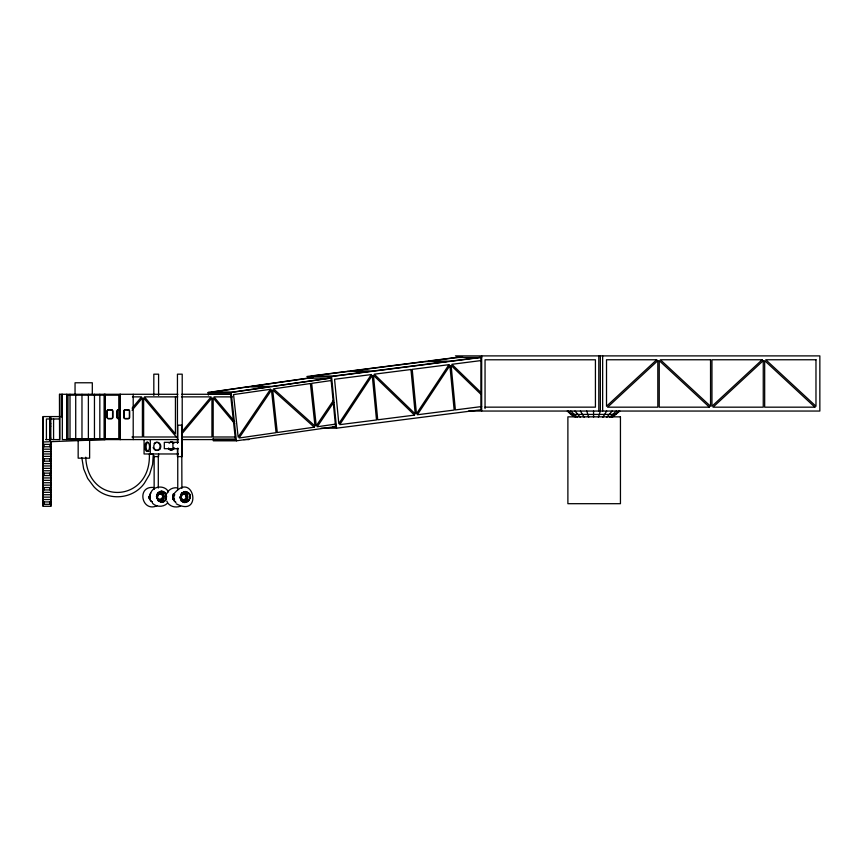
<?xml version="1.0" encoding="UTF-8"?>
<svg xmlns="http://www.w3.org/2000/svg" width="863" height="863" viewBox="0 0 863 863"><rect width="100%" height="100%" fill="white"/><g stroke="black" fill="none" stroke-linecap="round" stroke-linejoin="round"><path stroke-width="1.29" d="M50.82 506.301L50.82 441.673L50.82 506.301L43.15 506.301L43.15 416.57L62.33 416.57M160.227 493.334L160.281 492.266C165.416 492.385 165.394 500.961 160.281 501.09L157.551 499.796L158.112 499.051L157.239 496.656L158.112 494.305L160.227 493.334C164.089 493.42 164.078 499.925 160.227 500.022L158.112 499.051M183.841 493.69L183.895 492.622C189.019 492.741 189.008 501.317 183.895 501.446L181.154 500.162L181.726 499.407L180.842 497.012L181.726 494.661L183.841 493.69C187.12 493.776 187.81 498.792 184.995 500.119L183.15 500.378M81.823 457.681L83.646 468.825L87.648 478.404L93.776 486.603C107.206 501.576 132.794 499.612 144.304 483.334L149.59 474.413L152.622 464.37L153.28 454.24L149.342 453.992C151.446 502.633 87.886 506.657 85.739 457.207M150.356 495.891L150.356 498.113M157.659 496.656L158.425 494.618L160.227 493.776M181.262 497.012L182.039 494.974L183.841 494.132A3.01 2.611 -90 0 0 182.471 494.1M180.335 497.012L181.759 493.161L185.254 491.511C197.897 494.413 182.87 510.918 180.184 497.012M158.792 500.734L159.072 499.753M182.395 501.09L182.686 500.119L181.726 499.407M598.383 417.271L600.346 411.047L600.346 355.89M157.983 500.734L158.414 499.753L157.454 499.051M181.597 501.09L182.017 500.119L181.057 499.407M161.381 493.593L161.823 492.622M184.995 493.949L185.426 492.978M606.689 411.047L602.892 417.271M161.575 500.508L162.611 498.738M185.89 500.119L186.742 498.695L185.944 498.296M150.723 493.021C153.269 485.599 165.232 484.898 168.512 491.996M166.764 493.722C168.339 489.494 173.021 487.131 177.347 487.875M174.337 493.377C193.603 470.367 203.129 518.35 176.181 503.755M186.3 499.138L183.657 502.115M156.796 495.373L157.454 494.305M172.924 496.074L174.531 494.305M157.185 495.545L158.609 493.992L160.54 493.992M173.301 496.257L174.725 494.704M173.97 496.257L174.542 495.319M333.539 400.281L316.246 425.837L311.672 383.355L331.435 380.507M333.776 402.266L317.217 426.764L335.696 424.1M612.126 411.047L606.765 417.271M185.297 494.661L185.89 493.906M132.115 408.188L141.575 396.872L132.417 396.872M132.082 410.27L142.406 397.929L142.406 436.991L131.942 436.991M181.866 431.824L211.111 396.872L181.489 396.872M181.823 433.916L211.942 397.929L211.942 436.991L181.866 436.991M616.301 411.047L609.742 417.271M162.352 494.305L163.085 493.55M185.966 494.661L186.699 493.906M618.933 411.047L611.608 417.271M612.245 417.271L619.828 411.047M160.281 492.266L157.551 493.55L158.112 494.305M183.895 492.622L181.154 493.906L181.726 494.661M167.282 503.388C163.366 507.239 156.483 507.239 152.568 503.388M183.614 502.018L185.189 500.874M118.803 395.189L120.14 394.283L120.14 439.591L118.803 438.684L67.983 438.684L66.645 439.591L66.645 394.283L67.983 395.189L118.803 395.189L118.803 438.684M162.341 495.373L163.129 494.974L163.431 496.656M156.667 498.339L157.465 497.94M172.783 499.041L173.582 498.641L173.355 497.358M162.967 495.373L163.927 494.974M186.581 495.729L187.541 495.33M158.414 493.593L159.536 493.334L159.482 492.266M159.536 500.022L160.691 499.753L161.014 500.734M183.096 501.446L184.628 501.09L184.294 500.119M157.001 505.783C141.554 512.687 136.354 485.589 153.733 487.509M180.604 506.139C175.534 508.167 168.749 506.559 166.764 500.993M183.841 499.893L186.235 498.124L186.235 495.901L184.833 494.348M208.415 395.081L208.134 392.471L311.586 377.584M313.301 377.519L251.403 386.419L272.018 386.419L329.968 378.08M208.134 392.471L231.198 392.471L330.669 378.156M213.064 438.21L213.344 440.82L236.419 440.82L335.89 426.516M460.993 356.851L306.883 376.495L331.586 376.495L481.705 357.358M462.557 356.851L428.415 361.209L450.001 361.209L480.195 357.358M480.745 360.615L451.856 364.305L481.425 392.956M481.651 406.559L455.373 409.914L451.122 365.448L480.713 394.121M320.928 428.188L336.527 428.188L481.327 409.72M455.394 355.89L819.85 355.89L819.85 411.047L468.533 411.047M456.193 357.465L480.885 357.465L480.885 409.461M307.854 378.123L330.928 378.123L335.556 426.559L332.989 426.559M209.17 394.164L230.529 394.164L235.372 439.127L214.024 439.127M177.918 394.283L59.45 394.283L59.569 439.591M181.726 394.283L231.5 394.283M177.789 396.872L144.455 396.872L175.437 433.884L175.437 396.872M232.32 396.872L213.992 396.872L234.66 421.565M485.049 407.153L595.427 407.153L595.427 359.785L485.049 359.785L485.049 408.587M567.271 411.047L570.842 414.423L616.247 414.423M59.569 418.976L46.419 418.976L46.419 439.591M49.86 423.765L50.82 423.765M181.521 425.189L177.756 425.189L177.756 442.676M181.726 425.189L181.899 488.382M49.86 426.16L50.82 426.16M235.405 436.991L213.172 436.991L213.172 397.929L234.682 423.625M49.86 438.145L50.82 438.145M45.707 439.591L59.784 439.591L59.784 394.283M178.328 439.591L62.33 439.591L62.33 394.283M181.813 439.591L235.523 439.591M243.582 439.591L248.954 439.591M43.15 441.985L105.038 439.591L105.038 394.283M178.414 442.341L164.315 442.341L164.315 448.695L178.414 448.695M43.15 444.38L50.82 444.38M43.15 446.775L50.82 446.775M43.15 449.181L50.82 449.181M43.15 451.576L50.82 451.576M43.15 453.97L50.82 453.97M178.328 453.97L144.067 453.97L144.067 439.591M43.15 456.365L50.82 456.365M153.819 456.603L158.587 456.603L158.587 453.938M43.15 458.771L50.82 458.771M43.15 461.166L50.82 461.166M43.15 463.56L50.82 463.56M43.15 465.955L50.82 465.955M43.15 468.361L50.82 468.361M43.15 470.756L50.82 470.756M43.15 473.151L50.82 473.151M43.15 475.545L50.82 475.545M43.15 477.951L50.82 477.951M43.15 480.346L50.82 480.346M43.15 482.741L50.82 482.741M43.15 485.135L50.82 485.135M43.15 487.541L50.82 487.541M43.15 489.936L50.82 489.936M43.15 492.331L50.82 492.331M43.15 494.726L50.82 494.726M156.354 496.656L157.239 496.656M162.535 496.656L164.24 496.656M43.15 497.131L50.82 497.131M180.842 497.012L179.968 497.012L180.27 498.695M187.854 497.012L186.138 497.012L185.944 495.729L186.742 495.33L187.044 497.012M43.15 499.526L50.82 499.526M43.15 501.921L50.82 501.921M43.15 504.316L50.82 504.316M182.686 500.119L183.841 500.378L183.895 501.446M183.15 499.893L181.37 499.051M159.536 499.537L157.756 498.695M186.581 498.296L187.541 498.695M162.967 497.94L163.927 498.339M172.783 495.675L173.582 496.074L174.24 495.006L173.668 494.262M156.667 494.974L157.465 495.373M570.842 414.423L573.841 416.559M152.341 502.007C149.126 500.443 148.404 495.783 150.701 493.14C148.533 495.891 148.986 500.464 152.298 502.104M161.575 492.838L160 491.683A5.793 5.016 -90 0 1 161.618 492.795M575.481 417.271L568.167 411.047M161.23 493.992L162.622 495.545L162.622 497.757L160.227 499.537A3.01 2.611 -90 0 0 160.842 499.267M182.039 499.051L182.88 499.72M158.425 498.695L159.267 499.353M577.347 417.271L570.788 411.047M580.324 417.271L574.963 411.047M185.966 499.407L186.699 500.162M172.837 494.262L173.571 495.006M162.352 499.051L163.085 499.796M584.197 417.271L580.411 411.047M174.542 499.397L173.776 497.358M184.995 500.119L185.426 501.09M161.381 499.753L161.823 500.734M588.706 417.271L586.743 411.047M182.395 492.978L182.686 493.949M158.792 492.622L159.072 493.593M186.225 494.974L186.613 497.012L186.3 494.931M162.611 494.618L162.999 496.656L162.697 494.575M149.979 498.285L149.741 497.002L148.911 497.002L149.17 498.685M149.083 497.002L149.31 498.285M180.799 498.124C179.903 495.135 182.147 491.759 185.308 491.608C197.843 494.402 182.794 510.745 180.496 497.012A3.01 2.611 -90 0 0 180.885 498.523M231.198 392.471L236.419 440.82M331.586 376.495L336.527 428.188M160.227 500.022L160.281 501.09M602.644 355.89L602.644 411.047M598.803 355.89L598.803 411.047M593.55 411.047L593.55 417.271M481.673 355.89L481.673 411.047M177.756 448.048L177.756 489.731M177.444 443.302L177.444 374.175L182.212 374.175L182.212 456.603L177.444 456.603L177.444 448.62M172.945 442.341L172.945 448.695M158.587 395.448L158.587 374.175L153.819 374.175L153.819 395.448M158.296 455.761L158.296 488.026M154.143 455.761L154.143 489.364M150.302 439.591L150.302 453.97M133.204 394.283L133.204 439.591M120.259 394.283L120.259 439.591M107.001 411.176L107.001 417.261M104.908 394.283L104.908 439.591M104.11 394.283L104.11 439.591M99.828 394.283L99.828 438.253M94.455 394.283L94.455 438.253M92.309 394.283L92.309 382.773L75.049 382.773L75.049 394.283M89.623 439.591L89.623 458.167L78.166 458.167L78.166 440.917M88.371 394.283L88.371 438.253M81.974 394.283L81.974 438.253M75.717 394.283L75.717 438.253M70.011 394.283L70.011 438.253M67.983 395.189L67.983 438.684M61.769 394.283L61.769 416.937M53.582 418.976L53.582 439.591M50.82 416.57L50.82 439.591M49.86 444.38L49.86 446.775M49.86 458.771L49.86 461.166M49.86 473.151L49.86 475.545M49.86 487.541L49.86 489.936M49.86 501.921L49.86 504.316M44.11 444.38L44.11 446.775M44.11 458.771L44.11 461.166M44.11 473.151L44.11 475.545M44.11 487.541L44.11 489.936M44.11 501.921L44.11 504.316M43.15 416.57L43.15 506.301M107.001 411.176A1.532 1.532 0 0 1 108.533 409.645L111.359 409.645A1.532 1.532 0 0 1 112.891 411.176L112.891 417.261A1.532 1.532 0 0 1 111.359 418.792L108.533 418.792A1.532 1.532 0 0 1 107.001 417.261M118.479 409.645A1.532 1.532 0 0 0 116.947 411.176L116.947 417.261A1.532 1.532 0 0 0 118.479 418.792M118.49 418.49A1.23 1.23 0 0 1 117.26 417.25L117.26 411.187A1.23 1.23 0 0 1 118.49 409.947M147.789 442.266A4.671 2.341 -90 0 1 148.835 450.087A4.671 2.341 -90 0 1 144.919 447.994A4.671 2.341 -90 0 1 147.789 442.266A4.671 2.341 -90 0 0 146.171 447.994A4.671 2.341 -90 0 0 149.029 451.295M169.116 443.248A3.959 3.43 -90 0 1 173.959 443.248M174.499 448.026A3.959 3.43 -90 0 1 168.565 448.026M154.089 443.485A4.078 3.528 -90 0 1 159.989 445.319A4.078 3.528 -90 0 1 155.674 450.303M154.822 449.893A4.078 3.528 -90 0 1 154.089 449.245M153.528 448.404A4.078 3.528 -90 0 1 153.172 447.422M170.809 442.093A3.959 3.43 -90 0 1 173.236 443.248M173.776 448.026A3.959 3.43 -90 0 1 168.393 448.846M183.15 500.033A3.01 2.611 -90 0 1 181.306 499.148M157.012 495.869A3.01 2.611 -90 0 1 160.842 494.046M159.536 499.666A3.01 2.611 -90 0 1 157.692 498.782M49.86 416.57L49.86 440.357L49.86 416.57M166.537 496.656C164.197 510.637 148.932 493.992 161.64 491.155C167.951 491.338 168.058 501.899 161.694 502.061C155.448 501.899 155.469 491.457 161.694 491.241L165.113 492.838L166.537 496.656M173.236 495.276L173.236 499.494L175.912 502.46C172.74 500.723 172.093 496.257 174.304 493.507L173.312 495.319M161.014 492.622L160.691 493.593L161.683 494.305L162.287 493.55L161.014 492.622M182.276 499.44L181.241 501.22L182.363 499.494M162.341 497.94L161.683 499.051L162.287 499.753L163.129 498.339L162.341 497.94M165.879 498.652C164.606 502.654 158.652 502.654 157.379 498.652A5.081 4.401 -90 0 1 158.382 493.021L161.618 491.511L164.876 493.021A5.081 4.401 -90 0 1 165.879 498.652M189.482 499.008C188.22 503.01 182.255 503.01 180.993 499.008A5.081 4.401 -90 0 1 181.985 493.377L185.221 491.867L188.49 493.377A5.081 4.401 -90 0 1 189.482 499.008M371.327 374.564L338.814 423.679L334.564 379.256L371.327 374.564M372.255 375.491L339.72 424.661L376.505 419.968L372.255 375.491M448.965 364.671L416.451 413.787L412.212 369.353L448.965 364.671M449.903 365.599L417.358 414.758L454.154 410.065L449.903 365.599M270.464 389.278L238.145 437.077L233.56 394.585L270.464 389.278M271.478 390.13L239.105 437.994L276.074 432.676L271.478 390.13M656.711 359.763L606.516 406.257L606.516 359.763L656.711 359.763M657.822 360.658L607.606 407.174L657.822 407.174L657.822 360.658M762.158 359.763L711.953 406.257L711.953 359.763L762.158 359.763M763.259 360.658L713.043 407.174L763.259 407.174L763.259 360.658M183.096 492.622L181.597 492.978L182.017 493.949L183.15 493.69L183.096 492.622M248.361 386.851L211.457 392.169L232.082 392.169L268.986 386.851L248.361 386.851M310.41 383.539L273.506 388.846L314.995 426.02L310.41 383.539M314.251 427.185L277.293 432.503L272.697 389.947L314.251 427.185M347.886 371.468L311.122 376.16L332.708 376.16L369.472 371.468L347.886 371.468M425.535 361.575L350.777 371.101L372.352 371.101L447.12 361.575L425.535 361.575M410.971 369.515L374.208 374.197L415.222 413.938L410.971 369.515M414.52 415.125L377.724 419.806L373.474 375.34L414.52 415.125M710.54 359.763L660.346 359.763L710.54 406.257L710.54 359.763M815.977 359.763L765.783 359.763L815.977 406.257L815.977 359.763M709.451 407.174L659.235 407.174L659.235 360.658L709.451 407.174M814.888 407.174L764.672 407.174L764.672 360.658L814.888 407.174M128.145 409.645L125.318 409.645A1.532 1.532 0 0 0 123.787 411.176L123.787 417.261A1.532 1.532 0 0 0 125.318 418.792L128.145 418.792A1.532 1.532 0 0 0 129.677 417.261L129.677 411.176A1.532 1.532 0 0 0 128.145 409.645M111.349 409.947L108.544 409.947A1.23 1.23 0 0 0 107.303 411.187L107.303 417.25A1.23 1.23 0 0 0 108.544 418.49L111.349 418.49A1.23 1.23 0 0 0 112.578 417.25L112.578 411.187A1.23 1.23 0 0 0 111.349 409.947M128.134 409.947L125.329 409.947A1.23 1.23 0 0 0 124.089 411.187L124.089 417.25A1.23 1.23 0 0 0 125.329 418.49L128.134 418.49A1.23 1.23 0 0 0 129.364 417.25L129.364 411.187A1.23 1.23 0 0 0 128.134 409.947M620.443 416.851L567.886 416.851L567.886 503.69L620.443 503.69L620.443 416.851M176.332 436.991L143.636 436.991L143.636 397.929L176.332 436.991M159.795 449.245A4.078 3.528 -90 0 0 158.22 442.428A4.078 3.528 -90 0 0 153.894 447.422A4.078 3.528 -90 0 0 159.795 449.245"/></g></svg>
